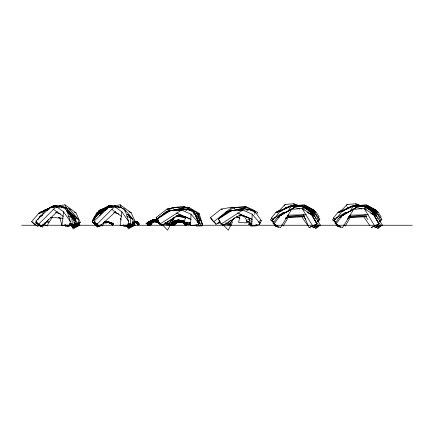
<?xml version="1.0" encoding="UTF-8"?>
<svg xmlns="http://www.w3.org/2000/svg" width="434" height="434" viewBox="0 0 434 434"><rect width="100%" height="100%" fill="white"/><g stroke="black" fill="none" stroke-linecap="round" stroke-linejoin="round"><path stroke-width="0.65" d="M190.998 214.19L190.575 225.756L198.24 224.611L198.539 222.968L194.058 212.345L187.949 209.508L170.92 210.371L157.206 219.002L159.723 224.221L181.575 210.067L190.998 214.19L198.539 222.968L197.313 222.409M252.197 214.19L251.774 225.756L259.434 224.611L259.738 222.968L252.197 214.19L242.769 210.067L232.114 210.371L218.405 219.002L220.917 224.221L242.769 210.067M56.349 206.589L38.23 224.622L35.897 221.052L50.474 207.17L56.349 206.589L63.581 211.814L61.905 225.376L69.668 225.105L70.313 221.492L66.977 210.533L62.339 206.996L56.409 207.083M114.63 206.589L96.511 224.622L94.178 221.052L108.755 207.17L114.63 206.589L121.862 211.814L120.185 225.376L127.949 225.105L128.594 221.492L125.258 210.533L120.625 206.996L114.69 207.083M134.903 222.306L138.679 224.779L138.739 224.421L137.838 224.986L136.705 223.364M66.744 211.819L66.977 210.533L71.908 217.548L72.228 223.835L69.614 224.383M125.03 211.819L125.258 210.533M193.201 212.454L193.456 211.125L183.354 208.542L168.674 210.843L157.515 218.584M254.4 212.454L254.649 211.125L244.548 208.542L229.868 210.843L218.714 218.584M196.781 224.855L196.526 226.136L201.918 225.892L202.499 224.443L199.097 213.338L189.267 207.609L186.56 207.696M198.843 214.618L199.097 213.338M251.449 222.935L250.809 226.136L256.201 225.892L256.787 224.443M185.53 216.826L184.325 222.485L190.607 222.778M240.214 214.938L238.608 222.485L246.778 222.87L247.385 221.427L243.848 215.731M182.551 221.953L186.436 225.371L186.615 224.611L184.993 223.049L182.28 221.28L180.631 220.944M180.907 220.917L182.774 221.362L185.313 222.902L186.902 224.459L186.745 224.687L185.752 223.857L184.678 223.928L184.976 222.696L182.627 221.232L178.971 220.157L176.833 220.808L173.014 223.429L173.589 224.568L177.425 221.02L174.549 222.148L177.067 220.526L178.374 220.667M187.347 222.946L187.065 223.895L185.443 222.349M247.163 221.465L249.078 221.85L249.642 219.984L248.579 217.559M199.239 223.358L200.079 220.618L196.607 212.372L184.694 207.371L171.815 207.815L158.736 217.678M260.438 223.358L261.279 220.618L254.649 211.125M193.45 214.26L194.058 212.345L199.043 222.089L198.311 224.15M254.644 214.26L255.257 212.345L249.143 209.508L244.494 209.828M186.804 224.118L187.114 223.19M151.705 224.345L152.535 221.855M151.081 222.685L150.207 225.235L149.524 224.779L150.734 224.996L151.52 222.664M259.505 224.15L260.243 222.089L258.973 221.622M150.256 222.723L148.58 224.687L148.981 223.591M138.82 224.204L139.195 223.233L137.225 221.682L134.757 221.139L138.82 224.204L139.07 223.933L138.603 224.828L135.072 222.072M49.02 221.579L47.306 225.968L43.763 224.562M104.019 222.208L102.549 225.968L100.189 225.029M112.753 224.682L113.176 223.77L111.24 222.729L109.032 222.17L112.753 224.682L113.09 224.302L112.601 224.937L108.131 221.731L104.74 221.622L108.354 221.693L113.214 224.107L112.742 224.953L108.646 222.262M186.994 223.624L186.332 225.116L186.718 224.552M162.793 224.503L170.546 225.159L174.723 216.957M186.436 225.371L186.902 224.459L182.774 221.362L184.906 222.154M170.985 223.629L167.584 230.237L162.148 224.449M172.531 220.624L174.077 217.618M232.608 221.828L228.279 230.237L223.298 224.931M234.154 218.823L234.772 217.618M53.328 206.72L53.935 205.553L58.438 206.334M108.576 206.72L109.178 205.553L113.686 206.334M186.745 224.687L187.233 223.754L183.099 221.063L184.949 221.329L180.994 220.939M98.551 212.231L99.147 211.092L109.178 205.553L96.733 212.882L92.312 220.472M110.556 222.778L108.354 221.693L112.569 225.045L112.905 224.411L112.601 224.937M150.886 224.877L152.318 222.197M53.93 207.072L54.57 205.879L59.067 206.367M109.173 207.072L109.813 205.879L113.67 206.296M112.742 224.953L113.014 224.454L112.569 225.045M284.189 206.166L285.149 204.452L293.758 203.763L301.386 206.47M346.224 206.166L347.184 204.452L355.793 203.763L363.415 206.47M45.103 222.496L42.456 227.21L41.588 226.206M97.878 226.033L97.216 227.21L92.881 222.186M288.366 217.26L283.218 225.962L281.579 224.953M350.395 217.26L345.247 225.962L343.609 224.953M40.801 226.06L36.027 222.788L36.716 221.638M37.747 219.908L39.809 216.452L42.678 214.852M302.08 208.488L312.963 226.358L316.701 223.868L311.623 214.591L302.08 208.488L291.626 209.345L280.44 227.79L274.066 223.89L280.359 215.367L294.502 207.311L299.943 209.047M364.11 208.488L374.992 226.358L378.73 223.868L373.652 214.591L364.11 208.488L353.661 209.345L342.475 227.79L336.095 223.89L342.388 215.367L356.536 207.311L361.978 209.047M97.558 212.747L98.919 210.528L106.807 207.208M138.679 224.779L139.054 224.199L138.603 224.828M186.544 224.628L186.159 225.23L182.822 221.877M282.805 213.528L283.538 212.405L286.907 212.09M344.84 213.528L345.572 212.405L348.263 212.155M287.709 211.602L291.42 206.042L301.88 205.982L311.878 212.899L313.489 215.796M349.744 211.602L353.45 206.042L363.914 205.982L373.907 212.899L375.524 215.796M46.541 221.307L48.765 222.718L52.492 217.184M59.203 207.224L59.946 206.117L65.203 207.316L78.049 219.137L79.053 222.501L72.153 225.468L76.601 223.277L74.946 217.505L65.203 207.316L65.686 208.564M169.412 223.76L173.182 218.226M230.107 223.76L233.503 218.779M92.447 221.687L97.748 213.978L102.478 211.738M176.237 221.682L173.698 222.105L176.09 221.59L173.388 225.333L172.482 224.172L171.929 224.671L173.698 222.105L175.873 221.096L177.072 221.058M113.92 206.909L114.674 205.819L118.959 207.23M101.724 211.629L102.858 210.002L107.833 208.239M101.784 211.504L102.543 210.43L107.366 208.721M195.853 213.425L196.607 212.372L197.063 214.244M257.053 213.425L257.801 212.372L245.888 207.371L233.015 207.815L219.929 217.678M148.58 224.687L149.719 223.098M48.613 219.154L44.724 224.557L43.552 224.08M103.683 210.501L97.601 213.018L93.239 218.969L94.2 219.832M275.628 217.179L279.946 211.315L290.476 205.862L297.046 206.389M337.657 217.179L341.981 211.315L352.511 205.862L359.075 206.389M289.684 206.931L290.476 205.862L275.85 212.454L271.277 218.085L273.203 219.74M351.719 206.931L352.511 205.862L337.88 212.454L333.312 218.085L335.238 219.74M169.537 220.45L166.716 224.183L165.202 222.87M230.232 220.45L227.411 224.183L225.897 222.87M39.011 225.984L39.83 224.91M273.762 222.881L270.659 219.881L271.836 218.356M335.797 222.881L332.688 219.881L333.871 218.356M38.056 223.944L35.924 222.441L36.738 221.4M40.791 216.203L45.657 209.964L49.34 208.808M96.343 223.944L94.211 222.441L95.019 221.4M99.478 215.682L103.943 209.964L107.627 208.808M273.756 223.184L272.053 220.488L273.962 218.047L283.538 212.405L277.223 217.537L272.981 223.401L278.384 227.405L274.066 223.89M335.791 223.184L334.088 220.488L335.997 218.047L345.572 212.405L339.252 217.537L335.015 223.401L340.419 227.405L336.095 223.89M285.594 218.416L286.445 217.358M287.292 216.3L288.138 215.242M293.655 208.369L294.502 207.311L277.223 217.537L279.236 217.347M348.898 216.832L350.173 215.242M355.685 208.369L356.536 207.311L339.252 217.537L341.265 217.347M174.37 224.248L176.036 222.181M39.537 213.474L40.801 211.917L49.991 208.179M100.048 213.474L101.306 211.917L103.759 210.919M166.634 223.228L168.273 224.378L173.665 217.738M233.53 218.758L228.968 224.378L227.872 223.613M41.333 226.423L43.031 224.345M99.614 226.423L101.312 224.345M149.459 223.835L150.213 222.94M36.733 222.854L34.964 224.91L31.655 221.644L38.778 213.257L45.863 210.425M96.359 223.879L95.475 224.91L92.16 221.644L99.283 213.257L102.825 211.841M173.589 224.568L173.247 224.183L173.898 225.029L176.486 222.127M176.296 222.506L173.643 225.468L172.645 224.921L172.51 225.371L176.746 222.083M177.094 222.197L174.642 224.926L173.703 224.53L174.267 224.969L176.546 222.593M39.592 224.427L37.763 226.423L31.655 221.644M278.509 211.466L285.149 204.452M340.544 211.466L347.184 204.452M151.352 220.922L152.247 219.978L154.184 219.512L157.96 220.608M312.095 226.016L313.207 227.655L316.831 223.852L311.433 214.239L307.201 212.259M374.13 226.016L375.242 227.655L378.866 223.852L373.468 214.239L371.037 213.36M185.633 225.262L185.974 224.904L185.112 225.208L184.152 223.06M174.614 222.354L175.9 221.052L173.226 221.345L171.164 223.407L171.853 223.233L172.661 224.476M318.046 221.074L319.375 219.75L318.768 218.59M380.081 221.074L381.405 219.75M149.925 224.264L149.008 225.159L148.184 224.443L148.282 224.921L149.16 224.063M175.32 222.327L176.09 221.59M284.308 209.074L285.735 207.729L289.473 206.703M346.343 209.074L347.77 207.729L351.507 206.703M172.732 223.298L171.061 224.226L171.81 225.241L172.737 224.367M38.512 223.873L41.121 226.694L57.407 211.575M61.351 207.913L62.339 206.996L61.02 207.295M96.793 223.873L99.408 226.694L115.688 211.575M119.638 207.913L120.625 206.996M171.929 224.671L173.405 223.331M174.886 221.991L175.873 221.096M149.763 222.371L151.189 221.112L148.504 221.611L146.052 223.618L151.189 221.112L149.263 222.436M217.808 223.814L220.342 221.644M171.891 223.212L170.92 224.02L172.065 223.396M309.198 213.468L314.666 216.023L320.249 225.007L315.702 228.74L314.205 226.483M371.233 213.468L376.701 216.023L382.283 225.007L377.732 228.74L376.235 226.483M315.312 226.25L315.995 227.367L318.534 225.289L312.106 215.535M377.341 226.25L378.025 227.367L380.569 225.289L374.135 215.535M158.09 218.221L165.663 212.101L168.289 211.445M219.289 218.221L226.857 212.101L229.483 211.445M317.786 221.036L319.863 219.36L314.341 212.389L309.578 210.121M379.821 221.036L381.898 219.36L376.37 212.389L371.607 210.121M183.056 207.148L184.119 206.307L193.51 210.626L194.079 211.792M232.212 207.175L213.517 221.888L210.409 217.575L221.275 209.074L232.212 207.175L233.975 207.973M244.255 207.148L245.318 206.307L254.709 210.626L255.273 211.792M158.068 220.271L156.126 217.575L166.987 209.074L171.495 208.293M151.537 222.468L147.696 225.094L147.381 224.492L147.81 224.91L150.251 222.995M174.869 223.288L176.464 222.034M147.609 224.752L151.271 221.899L148.954 222.512L147.05 223.727L147.696 225.094M274.397 224.259L275.796 226.418L276.849 225.604M285.762 218.66L288.388 216.615M336.426 224.259L337.831 226.418L338.878 225.604M347.271 219.067L350.417 216.615M183.121 208.591L184.694 207.371L171.571 210.631M244.315 208.591L245.888 207.371L232.765 210.631M181.748 209.785L183.354 208.542L176.801 209.861M242.948 209.785L244.548 208.542L238 209.861M53.013 207.072L54.57 205.879L52.188 207.154M105.147 209.454L109.813 205.879L96.733 212.882L98.062 212.92M210.409 217.575L216.045 224.318L219.74 221.497M150.777 221.085L152.247 219.978L153.744 219.707L157.873 220.298M150.099 221.568L151.623 220.45L153.202 219.957M318.057 217.684L319.142 216.897L315.979 212.014L304.744 205.325L300.903 205.9M380.092 217.684L381.177 216.897L378.014 212.014L366.779 205.325L362.938 205.9M317.683 220.944L319.863 219.36M379.717 220.944L381.898 219.36M148.444 224.34L150.517 222.875M176.833 220.808L173.014 223.429M53.832 207.251L54.906 206.524L64.97 204.821L75.939 212.779L80.323 222.387L73.471 225.799L79.183 223.711L72.239 226.873L71.74 225.653M176.562 222.382L175.624 223.022L176.54 222.425M186.175 224.693L186.685 224.351M171.164 223.407L175.444 220.532L178.13 219.707L184.363 221.373M164.811 223.152L165.929 222.409M219.094 223.152L220.212 222.409M167.274 222.154L174.604 217.304M175.732 216.555L176.86 215.812M188.139 208.353L189.267 207.609M317.558 221.373L318.616 220.705L316.023 214.852L306.984 207.523L304.489 207.175M379.593 221.373L380.645 220.705L378.057 214.852L369.019 207.523L366.524 207.175M175.211 222.392L177.425 221.02M160.455 223.803L161.535 225.403L179.909 214.347M185.649 210.891L187.949 209.508L183.294 209.828M221.649 223.803L222.729 225.403L241.103 214.347M246.848 210.891L249.143 209.508M158.736 222.403L155.98 221.53L149.258 223.103L151.271 221.899M291.507 206.481L292.641 205.808L301.006 206.313M353.542 206.481L354.676 205.808L363.036 206.313M148.059 223.374L151.244 221.481L153.37 220.83L155.893 221.373L154.054 221.709M46.579 209.882L49.975 207.886M51.103 207.219L53.935 205.553L44.496 210.767M78.749 222.751L79.851 225.083L73.2 228.946L71.236 225.436M133.998 222.751L135.093 225.083L128.442 228.946L126.809 226.022M175.32 222.81L176.79 221.958M185.112 225.208L186.132 224.617M146.052 223.618L151.048 220.754L153.517 219.924L158.605 221.237M72.738 226.445L73.286 227.682L78.576 224.698L78.039 223.499M127.981 226.445L128.529 227.682L133.818 224.698L133.281 223.499M73.894 220.77L75.033 220.141L73.72 217.174L69.375 213.967M315.995 227.367L320.249 225.007M378.025 227.367L382.283 225.007M137.838 224.986L138.755 224.481M48.028 209.378L49.216 208.743M149.15 222.609L151.244 221.481M176.242 222.159L177.37 221.557M291.626 209.345L280.359 215.367L281.688 215.329M353.661 209.345L342.388 215.367L343.717 215.329M151.374 221.443L147.115 223.483C150.533 221.101 154.971 220.266 158.719 222.36M278.275 211.982L276.952 211.732L279.941 210.192M340.31 211.982L338.987 211.732L341.97 210.192M42.147 215.28L39.809 216.452L41.143 216.561M130.428 224.948L128.719 225.799L134.426 223.711L127.482 226.873L126.983 225.653M132.142 224.096L135.565 222.387L131.182 212.779L120.213 204.821L110.149 206.524M303.545 214.89L309.122 227.617L312.621 225.886M315.534 224.449L316.701 223.868M374.656 225.886L371.157 227.617L374.716 225.881M377.569 224.449L378.73 223.868M309.122 227.617L312.681 225.881M313.869 225.3L316.831 223.852M375.904 225.3L378.866 223.852M185.806 225.002L185.709 223.884L184.672 222.42L182.28 221.28L185.806 225.002L186.615 224.611M176.258 222.251L177.962 221.432M291.42 206.042L279.946 211.315L281.281 211.38M353.45 206.042L341.981 211.315L343.31 211.38M290.992 206.155L294.512 204.571L300.171 206.307M353.026 206.155L356.547 204.571L362.206 206.307M313.207 227.655L318.534 225.289M375.242 227.655L380.569 225.289M44.49 210.837L46.243 210.067M99.147 211.092L101.491 210.067M132.088 223.244L133.813 222.501L132.809 219.137L124.466 209.042L122.019 208.239M100.769 212.693L97.748 213.978L99.082 214.114M50.349 207.723L43.677 210.528L49.66 208.298M73.807 220.656L75.033 220.141M105.505 209.747L106.726 209.242M149.258 223.103L150.945 222.409M175.727 223.103L178.607 221.937M150.641 222.279L147.527 223.689M317.449 221.172L318.616 220.705M379.484 221.172L380.645 220.705M73.286 227.682L79.851 225.083M128.529 227.682L135.093 225.083M282.067 209.991L275.85 212.454L277.852 212.682M291.398 206.302L292.641 205.808M344.102 209.991L337.88 212.454L339.882 212.682M345.345 209.497L347.211 208.759M353.428 206.302L354.676 205.808M112.845 224.253L113.214 224.107M74.181 222.501L75.983 221.807L75.142 218.606L67.189 211.108M104.909 208.298L98.919 210.528L100.221 210.848M175.444 220.532L173.226 221.345L177.067 220.966M155.459 220.222L156.37 219.892M149.811 223.125L152.676 222.083M56.805 206.92L59.914 205.819L69.711 209.042L78.049 219.137L76.14 218.557M56.903 207.197L59.946 206.117L56.827 207.143M110.947 207.143L114.674 205.819M111.663 207.197L114.706 206.117L119.307 207.164M72.239 226.873L78.576 224.698M127.482 226.873L133.818 224.698M175.417 222.539L179.595 221.194M276.952 211.732L279.447 210.951M338.987 211.732L341.477 210.951M146.974 223.987L147.582 223.803M74.171 224.253L80.323 222.387M131.876 223.51L135.565 222.387M175.255 222.555L180.034 221.123M174.989 223.19L180.164 221.649M155.074 220.77L156.913 220.228L158.128 220.51M42.532 212.188L38.778 213.257L40.08 213.55M101.16 212.72L99.283 213.257L100.585 213.55M65.317 225.007L63.472 225.528L65.854 225.062M103.607 222.713L106.585 221.893L108.137 221.926M175.911 222.322L180.05 221.177M290.72 206.362L294.458 205.331L297.491 206.313M352.755 206.362L356.493 205.331L359.526 206.313M74.04 222.338L75.983 221.807M103.91 222.333L106.514 221.638L113.176 223.77M64.547 225.094L62.013 225.745L59.816 217.499M122.518 225.745L123.788 225.42M103.623 222.533L107.285 221.6L104.838 221.693L110.475 222.913L104.838 221.693M103.292 222.675L104.93 223L108.055 222.203M275.248 217.722L273.962 218.047L275.302 217.96M337.283 217.722L335.997 218.047L337.337 217.96M179.877 220.684L181.141 220.374L184.374 221.541M45.272 210.837L40.801 211.917L42.087 212.269M175.564 222.718L180.484 221.59M174.549 222.148L181.032 220.673L184.976 222.696M155.752 221.069L158.318 220.879M176.209 222.219L177.479 221.948M127.9 224.383L130.515 223.835L130.195 217.548L127.639 214.586M236.921 207.647L238.212 207.376M175.564 223.005L180.669 221.942M151.835 221.779L153.528 221.432M167.627 211.705L165.663 212.101L166.96 212.421M228.827 211.705L226.857 212.101L228.159 212.421M150.929 222.55L156.669 221.405L158.562 221.904M67.742 212.503L73.916 219.175L74.339 224.649L67.52 226L72.912 225.289L65.691 226.716L65.382 224.736M175.352 207.62L177.929 207.175M175.694 222.409L180.734 221.546M176.595 221.779L180.322 221.166L178.488 221.194M104.138 222.333L106.769 221.915L104.887 221.573L111.24 222.729M298.977 205.949L300.892 205.656L303.306 206.676M361.012 205.949L362.927 205.656L365.341 206.676M73.975 223.662L76.601 223.277M309.795 211.494L311.124 211.298L313.315 216.116M371.824 211.494L373.159 211.298L375.345 216.116M154.488 220.57L156.913 220.228L154.461 220.201L155.638 220.602M314.661 212.193L315.979 212.014L308.135 208.711M376.69 212.193L378.014 212.014L370.169 208.711M313.218 210.626L314.541 210.457L315.447 212.199M375.253 210.626L376.576 210.457L377.482 212.199M184.119 206.307L171.815 207.815L173.622 208.743M245.318 206.307L233.015 207.815L234.816 208.743M297.556 205.521L304.261 204.739L314.541 210.457L304.744 205.325L305.33 206.541M359.591 205.521L366.296 204.739L376.576 210.457L366.779 205.325L367.365 206.541M77.74 222.653L79.053 222.501M132.5 222.653L133.813 222.501M103.807 222.566L106.449 222.273L110.448 222.968M155.209 220.212L157.607 220.298M312.99 212.53L314.341 212.389L310.619 210.924M375.025 212.53L376.37 212.389L372.654 210.924M285.735 207.729L287.704 207.528M347.77 207.729L349.739 207.528M170.247 208.749L166.987 209.074L168.202 209.649M104.93 223L110.882 222.398L113.09 223.391M179.627 220.711L180.907 220.586L184.423 221.345M287.281 216.571L304.055 214.949M348.643 216.631L366.084 214.949M179.844 220.472L181.141 220.374L179.833 220.331M301.966 206.801L304.559 206.606L313.001 213.121L314.33 216.148M364.647 206.752L366.589 206.606L375.03 213.121L376.631 216.756M172.661 210.566L168.674 210.843L169.938 211.309M176.649 210.289L181.303 209.969M233.855 210.566L229.868 210.843L231.132 211.309M237.843 210.289L242.498 209.969M286.006 217.255L304.744 216.023M348.041 217.255L366.773 216.023M286.158 217.749L304.722 216.626M348.193 217.749L366.757 216.626M179.242 220.776L181.032 220.673M104.963 221.714L106.514 221.638M155.757 220.255L156.902 220.201M104.632 222.349L106.449 222.273M48.141 209.866L45.657 209.964L47.512 210.778M105.804 209.888L103.943 209.964L105.798 210.778M69.668 224.828L74.339 224.649M127.949 224.828L132.62 224.649L125.8 226L131.193 225.289L123.972 226.716L123.668 224.736M155.16 220.06L158.057 220.179M154.086 221.411L155.763 221.356L148.954 222.512L153.587 221.042L159.001 222.886M170.92 210.371L181.575 210.067M287.671 215.183L306.301 214.727M310.294 214.629L311.623 214.591L308.715 213.159M349.706 215.183L368.33 214.727M372.323 214.629L373.652 214.591L370.744 213.159M181.152 220.852L183.804 221.188L181.987 220.526L179.649 220.581L180.907 220.586L178.13 219.707M74.61 212.806L75.939 212.779L74.773 212.166M129.853 212.806L131.182 212.779L128.849 211.559M154.461 220.201L156.349 220.163L154.184 219.512M50.474 207.17L54.429 207.11M108.755 207.17L112.71 207.11M155.345 220.83L156.983 220.803M187.564 222.099L187.575 224.074L190.173 224.036M250.868 224.036L248.27 224.074L250.939 224.123M155.22 220.087L156.528 220.071M153.886 221.389L156.43 221.541L158.958 222.398M21.7 225.251L412.3 225.251M373.701 213.116L375.03 213.121L373.278 212.177M311.666 213.116L313.001 213.121L311.243 212.177M179.665 220.521L181.987 220.526M154.781 220.77L158.247 221.139M153.999 221.394L156.669 221.405L153.896 221.356L157.775 222.23M153.896 221.356L155.893 221.373M251.807 224.177L249.881 224.156L249.859 222.127M190.472 224.166L189.186 224.156L189.164 222.127M187.575 224.074L189.577 224.112M179.497 220.564L181.868 220.917M179.502 220.543L180.642 220.586M376.701 214.797L378.057 214.852L375.795 213.485M314.672 214.797L316.023 214.852L313.76 213.485M154.141 221.454L155.98 221.53L154.395 221.465L158.757 222.794M372.578 212.834L373.907 212.899L370.468 210.946M310.543 212.834L311.878 212.899L308.438 210.946M134.741 221.481L137.073 221.606L138.169 222.978M127.997 223.684L130.515 223.835M69.711 223.684L72.228 223.835M156.555 220.825L157.895 220.911M178.743 221.638L180.669 221.769M108.619 222.246L110.882 222.398M50.507 217.309L63.218 218.324M71.914 219.018L73.916 219.175L72.37 217.873M176.112 216.007L178.808 216.23M155.074 219.908L156.419 220.016M223.488 224.503L231.241 225.159L229.114 223.586M180.642 221.014L181.58 221.096M72.38 217.033L73.72 217.174L70.237 215.28M179.307 220.879L182.627 221.232L184.672 222.42L179.247 220.971M177.067 220.526L178.271 220.667M176.475 216.148L182.497 216.973M134.724 221.275L137.225 221.682M135.262 222.078L137.155 222.392L134.757 221.139M134.431 221.166L137.073 221.606M155.811 220.054L157.037 220.26M178.515 221.161L184.813 222.241M97.601 213.018L99.576 213.36M73.823 218.378L75.142 218.606L72.467 216.555M154.965 220.027L158.068 220.602M110.448 205.678L114.158 206.378M55.205 205.678L58.91 206.378M178.179 221.497L183.49 222.523M178.743 221.72L183.87 222.729M104.768 221.741L110.377 222.848M153.956 221.524L158.345 222.436M105.05 221.866L111.115 223.13M178.884 221.606L183.794 222.653M181.162 221.991L183.707 222.55M58.319 217.673L60.272 218.112M154.151 221.573L158.529 222.566M178.504 221.351L183.517 222.528M153.744 219.707L156.175 220.293M153.37 220.83L157.927 221.948M239.199 215.156L248.291 217.407M259.977 220.298L261.279 220.618M178 215.156L187.092 217.407M198.783 220.298L200.079 220.618L193.456 211.125L199.043 222.089L197.779 221.622M135.082 222.398L136.368 222.723M236.573 217.228L239.818 218.069M250.185 220.77L252.127 221.275M177.11 215.877L185.53 218.069M102.543 210.43L103.84 210.767M179.595 221.535L183.994 222.696M101.306 211.917L102.592 212.269M179.112 221.128L185.313 222.902L183.712 222.127M154.786 221.118L157.862 221.991M181.52 221.991L183.875 222.691M178.808 221.291L183.983 222.826M247.722 219.409L249.642 219.984M180.615 215.573L182.535 216.148M131.535 218.747L132.809 219.137L127.873 214.591M246.566 221.763L251.72 223.369M113.751 212.362L118.807 213.962M127.032 216.555L130.195 217.548M55.465 212.362L60.527 213.962M68.116 216.354L71.908 217.548L70.205 215.573M135.05 222.387L136.287 222.778M179.188 221.183L184.993 223.049M196.152 212.926L198.034 213.544L202.499 224.443L198.989 222.398M135.299 221.725L136.536 222.17M309.003 213.36L311.433 214.239M108.625 222.414L110.344 223.049M239.991 214.591L251.384 218.807M178.797 214.591L190.184 218.807M247.277 221.183L249.078 221.85M360.882 206.28L356.547 204.571L358.023 205.96M298.852 206.28L294.512 204.571L295.988 205.96M178.971 220.157L184.049 222.322L182.627 221.232L184.678 223.928M108.652 222.458L111.05 223.483M368.189 209.128L373.159 211.298L365.417 207.485M306.154 209.128L311.124 211.298L303.388 207.485M372.003 213.913L376.701 216.023M309.968 213.913L314.666 216.023M237.642 212.888L252.371 219.609M258.507 222.409L259.738 222.968M176.443 212.888L191.177 219.609M180.11 221.074L183.653 222.713M221.275 209.074L222.485 209.649M226.13 211.369L227.345 211.944M236.454 216.257L239.492 217.694M246.17 220.852L247.385 221.427M180.349 215.394L185.817 217.982M158.817 222.685L156.43 221.541L159.663 223.548M159.419 222.713L157.656 221.861L160.032 224.313L161.09 224.21L161.258 225.04L157.179 221.736L158.877 222.653M94.211 222.441L95.317 223.027M35.924 222.441L37.031 223.027M183.322 220.993L184.249 221.508M184.857 222.029L183.099 221.063L184.586 222.121M149.866 224.497L150.734 224.996M362.927 205.656L364.05 206.345M300.892 205.656L302.579 206.692M128.502 215.286L130.205 216.349L131.149 218.638M98.496 225.523L94.314 222.788L98.556 225.696M36.027 222.788L41.257 226.206L39.125 224.698M47.463 221.443L48.581 222.175M183.24 220.987L184.282 221.676M147.956 224.687L147.446 224.34L147.81 224.91M97.406 224.698L98.475 225.452M332.688 219.881L335.949 222.197M270.659 219.881L273.377 221.812M111.972 209.492L121.623 216.457M53.154 209.107L63.342 216.457M47.181 221.573L48.765 222.718M374.493 215.031L375.584 215.823M312.458 215.031L313.554 215.823M182.524 222.013L184.558 223.51M168.419 223.586L170.546 225.159M333.312 218.085L335.487 219.702M271.277 218.085L273.453 219.702M312.567 215.031L313.614 215.823M127.618 214.369L130.205 216.349M92.16 221.644L94.194 223.233M95.724 224.432L98.268 226.423L97.021 224.969M182.774 221.362L184.26 222.609M67.275 211.081L74.946 217.505M158.226 222.311L161.714 225.235M255.225 225.029L256.201 225.892M198.984 223.298L201.918 225.892M183.474 222.436L184.428 223.304M167.302 223.483L168.273 224.378M182.416 221.964L185.806 225.148M334.088 220.488L335.981 222.349M272.053 220.488L273.946 222.349M149.155 224.183L150.207 225.235M183.267 222.414L184.575 223.743M96.82 223.591L97.753 224.535M39 224.063L39.933 225.007M35.897 221.052L37.205 222.463M96.739 223.7L99.408 226.694M38.897 224.199L41.121 226.694M156.126 217.575L158.291 220.168M172.217 223.922L172.699 224.519M371.032 210.067L369.019 207.523L369.48 208.765M309.003 210.067L306.984 207.523L307.451 208.765M355.793 203.763L356.602 204.81M365.504 216.382L367.929 219.539M293.758 203.763L294.567 204.81M303.469 216.382L305.899 219.539M183.387 222.344L185.258 224.774M121.862 211.814L128.594 221.492M63.581 211.814L70.313 221.492M363.898 217L369.963 225.794M301.869 217L307.934 225.794M218.405 219.002L219.848 221.134M157.206 219.002L158.649 221.134M214.656 222.235L216.045 224.318M336.469 224.264L337.831 226.418M274.434 224.264L275.796 226.418M146.719 223.401L147.376 224.476L147.234 223.798M221.725 223.7L222.729 225.403M160.531 223.7L161.535 225.403M363.914 205.982L366.144 210.056M301.88 205.982L304.109 210.056M172.265 224.432L172.623 225.094L171.745 224.693L171.81 225.241M366.589 206.606L367.186 207.81M304.559 206.606L305.156 207.81M173.898 225.029L173.481 224.145L173.958 224.769L173.014 224.514L173.388 225.333M120.213 204.821L121.558 207.891M64.97 204.821L66.31 207.891M377.477 217.591L377.976 218.747M315.192 217.011L315.947 218.747M132.093 220.922L132.799 222.637M124.466 209.042L124.84 210.322M69.711 209.042L70.08 210.322M120.495 218.134L120.999 220.033M172.64 224.286L172.737 224.953M198.034 213.544L198.262 217.494M153.517 219.924L148.504 221.611L156.007 220.77L153.517 219.924M110.507 222.821L108.728 222.154L110.518 222.854"/></g></svg>
